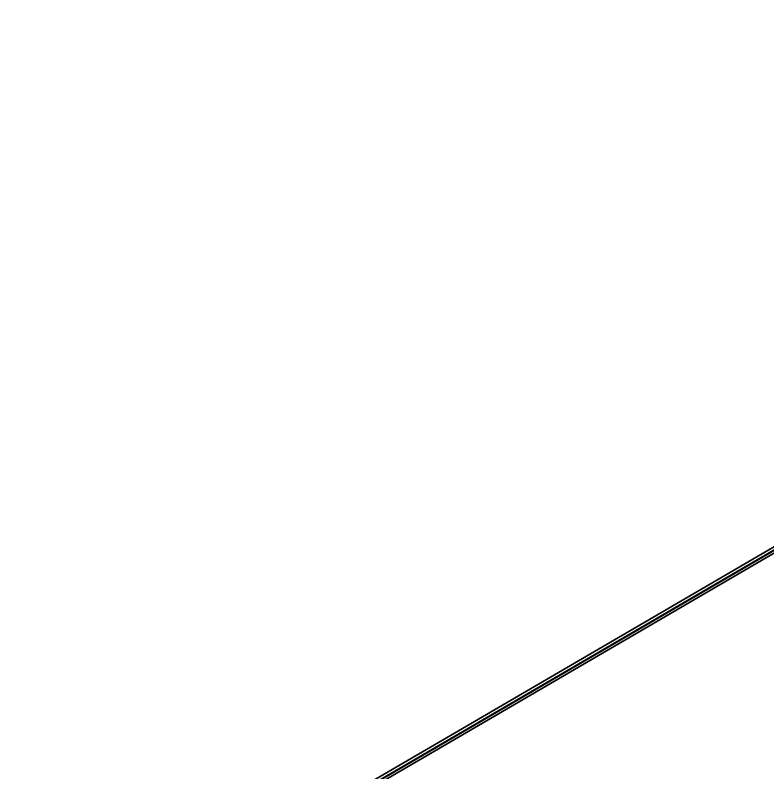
# Model space of a CAD drawing. Extents: x 16.4 to 23.5, y 1.1 to 14.
# Drawn here: x 21.6784 to 21.8637, y 7.3727 to 7.5592 of the extents above; entities that cross this region are included whole.
import ezdxf

# ---------------------------------------------------------------- set-up
doc = ezdxf.new("R2010")
doc.units = 0
doc.header["$LTSCALE"] = 0.5
doc.layers.get('0').update_dxf_attribs({"linetype": 'CONTINUOUS'})

msp = doc.modelspace()

# ---------------------------------------------------------------- meshes
at = {"color": 1, "linetype": 'CONTINUOUS'}
mesh = msp.add_polyface(dxfattribs=at)
corners = [(21.202783, 7.742, 9.5), (21.202783, 7.042, 9.5), (22.402783, 7.042, 9.5), (22.402783, 7.742, 9.5), (21.202783, 7.742, 10.4), (21.202783, 7.042, 10.4), (22.402783, 7.042, 10.4), (22.402783, 7.742, 10.4)]
mesh.append_faces([[corners[k] for k in face] for face in [(0, 1, 4), (1, 5, 4), (1, 2, 5), (2, 6, 5), (2, 3, 6), (3, 7, 6), (3, 0, 7), (0, 4, 7), (3, 1, 0), (2, 1, 3), (4, 5, 7), (7, 5, 6)]], dxfattribs={"color": 1})
mesh = msp.add_polyface(dxfattribs=at)
corners = [(21.204319, 7.74211, 1.7), (21.204319, 7.04211, 1.7), (22.404319, 7.04211, 1.7), (22.404319, 7.74211, 1.7), (21.204319, 7.74211, 2.6), (21.204319, 7.04211, 2.6), (22.404319, 7.04211, 2.6), (22.404319, 7.74211, 2.6)]
mesh.append_faces([[corners[k] for k in face] for face in [(0, 1, 4), (1, 5, 4), (1, 2, 5), (2, 6, 5), (2, 3, 6), (3, 7, 6), (3, 0, 7), (0, 4, 7), (3, 1, 0), (2, 1, 3), (4, 5, 7), (7, 5, 6)]], dxfattribs={"color": 1})
mesh = msp.add_polyface(dxfattribs=at)
corners = [(21.204341, 7.742, 12.1), (21.204341, 7.042, 12.1), (22.404341, 7.042, 12.1), (22.404341, 7.742, 12.1), (21.204341, 7.742, 13), (21.204341, 7.042, 13), (22.404341, 7.042, 13), (22.404341, 7.742, 13)]
mesh.append_faces([[corners[k] for k in face] for face in [(0, 1, 4), (1, 5, 4), (1, 2, 5), (2, 6, 5), (2, 3, 6), (3, 7, 6), (3, 0, 7), (0, 4, 7), (3, 1, 0), (2, 1, 3), (4, 5, 7), (7, 5, 6)]], dxfattribs={"color": 1})
mesh = msp.add_polyface(dxfattribs=at)
corners = [(21.202783, 7.740441, 4.3), (21.202783, 7.040441, 4.3), (22.402783, 7.040441, 4.3), (22.402783, 7.740441, 4.3), (21.202783, 7.740441, 5.2), (21.202783, 7.040441, 5.2), (22.402783, 7.040441, 5.2), (22.402783, 7.740441, 5.2)]
mesh.append_faces([[corners[k] for k in face] for face in [(0, 1, 4), (1, 5, 4), (1, 2, 5), (2, 6, 5), (2, 3, 6), (3, 7, 6), (3, 0, 7), (0, 4, 7), (3, 1, 0), (2, 1, 3), (4, 5, 7), (7, 5, 6)]], dxfattribs={"color": 1})
mesh = msp.add_polyface(dxfattribs=at)
corners = [(21.202783, 7.740441, 6.9), (21.202783, 7.040441, 6.9), (22.402783, 7.040441, 6.9), (22.402783, 7.740441, 6.9), (21.202783, 7.740441, 7.8), (21.202783, 7.040441, 7.8), (22.402783, 7.040441, 7.8), (22.402783, 7.740441, 7.8)]
mesh.append_faces([[corners[k] for k in face] for face in [(0, 1, 4), (1, 5, 4), (1, 2, 5), (2, 6, 5), (2, 3, 6), (3, 7, 6), (3, 0, 7), (0, 4, 7), (3, 1, 0), (2, 1, 3), (4, 5, 7), (7, 5, 6)]], dxfattribs={"color": 1})

doc.saveas('drawing.dxf')
